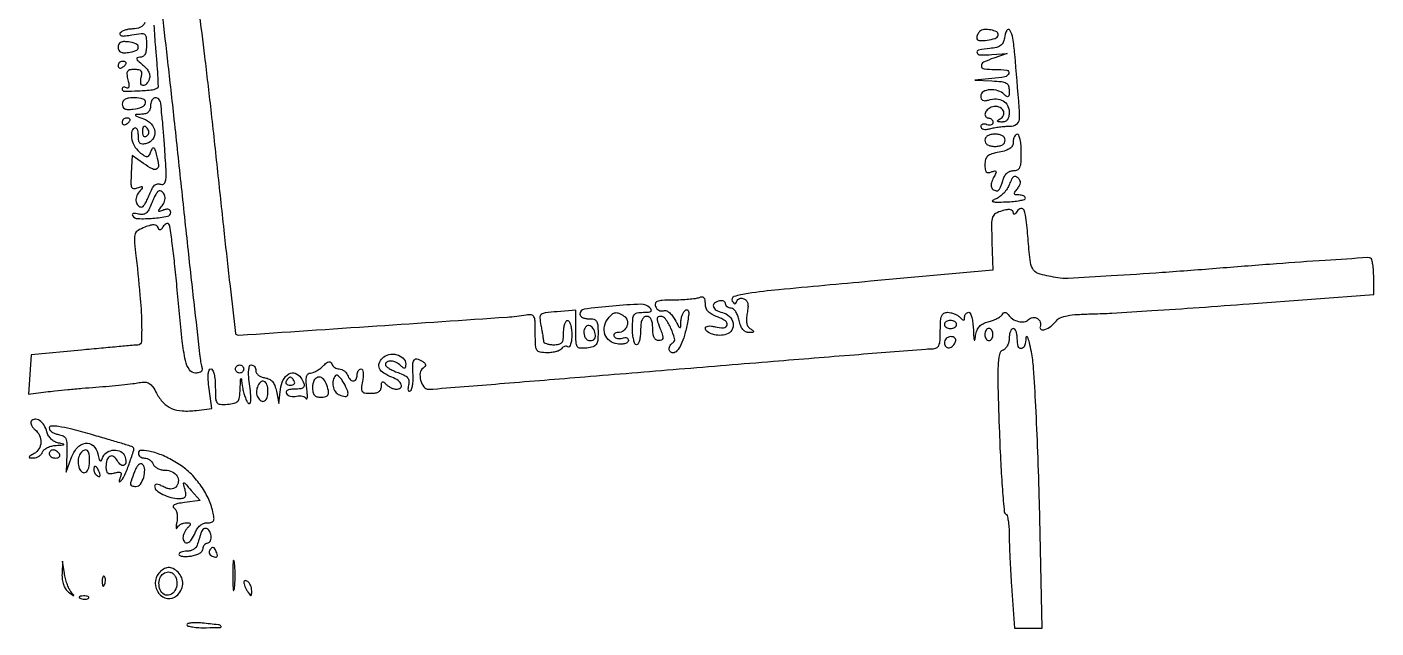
# Model space of a CAD drawing. Extents: x 0 to 640, y 0 to 640.
# Drawn here: x -0.5 to 332.6, y 0 to 148.5 of the extents above; entities that cross this region are included whole.
import ezdxf

# ---------------------------------------------------------------- set-up
doc = ezdxf.new("R2010")
doc.units = 0

msp = doc.modelspace()

# ---------------------------------------------------------------- linework, layer by layer
for points in [[(298.596171, 172.961967, -0.000001), (315.607522, 174.277711, -0.000003), (335.31495, 175.801823, -0.000002), (358, 177.555987, 0.000046), (381.077534, 179.342528, 0.000061)], [(32.67323, 153.474531, -0.000085), (34.111502, 140.800377, -0.001151), (35.678414, 126.681211, -0.0007), (37.469028, 109.982761, 0.000738), (39.271149, 93.189067, 0.001158), (40.87499, 78.758999, 0.000284), (42.314942, 66.135135, 0.045311), (42.60251, 64.75, -0.065848), (42.737142, 63.935209, -0.186496), (42.550116, 63.400555, -0.167036), (42.032078, 63.093873, -0.05092), (41.112701, 63, -0.24819), (39.587529, 63.806758, -0.096929), (38.620312, 66.066388, -0.027361), (37.846608, 70.970317, -0.002073), (36.536795, 84.344116, 0.003546), (35.958074, 90.079013, 0.00552), (35.369753, 95.011932, 0.001889), (34.80099, 99.246267, 0.163457), (34.518178, 99.815156, 0.190217), (34.214025, 99.947153, 0.122335), (33.833194, 99.866001, 0.087196), (33.428401, 99.572494, 0.05403), (33.066678, 99.107887, -0.031444), (32.655553, 98.527653, -0.192786), (32.341797, 98.351908, -0.289781), (32.0779, 98.474351, -0.062711), (31.850254, 98.949239, 0.158473), (31.494197, 99.431392, 0.149536), (30.913864, 99.62597, 0.077698), (30.004291, 99.508491, 0.01995), (28.594626, 99.035977, 0.041981), (26.912393, 98.229099, 0.175165), (26.205933, 97.378068, 0.1045), (26.017293, 96.017661, 0.010406), (26.318781, 92.723585, -0.004951), (27.393206, 82.245315, -0.016836), (27.795273, 75.393256, -0.017297), (27.750927, 70.797125, -0.38586), (26.887519, 69.925659, 0.008736), (25.910968, 69.856209, 0.000324), (22.235709, 69.527806, 0.000589), (17.889824, 69.131479, 0.000414), (13, 68.675659), (0.5, 67.5), (0.190205, 62.627489), (-0.119589, 57.754979), (4.190205, 58.33456, -0.007078), (6.385707, 58.598229, -0.002404), (9.583998, 58.920933, -0.00239), (13.121126, 59.243598, -0.002749), (16.5, 59.516842, 0.0034), (19.760065, 59.784754, 0.003649), (22.9402, 60.091288, 0.003457), (25.667488, 60.39335, 0.017225), (27.190042, 60.626058, -0.051629), (28.659059, 60.74819, -0.13183), (29.676678, 60.45296, -0.108672), (30.527825, 59.64235, -0.029019), (31.487938, 58.023325, 0.070015), (33.134837, 55.70201, 0.101741), (35.185167, 54.265459, 0.089304), (37.840845, 53.642984, 0.043675), (41.327546, 53.765738), (45.155091, 54.236918), (44.483708, 59.118459, -0.013994), (44.246482, 61.292432, -0.041782), (44.250686, 62.787756, -0.072647), (44.465708, 63.700479, -0.307801), (44.906162, 64, -0.2925), (45.342226, 63.721035, -0.048043), (45.688683, 62.730712, -0.038616), (45.924061, 61.302413, -0.021537), (46, 59.540257, 0.011358), (46.06425, 56.712316, 0.143197), (46.406302, 55.71334, 0.226942), (47.172326, 55.284735, 0.033424), (48.998013, 55.290257, 0.036447), (50.686873, 55.53292, 0.164273), (51.529452, 56.039368, 0.141424), (51.962006, 57.000305, 0.024664), (52.147845, 59, -0.00063), (52.256485, 61.433768, -0.205981), (52.337737, 61.601054, -0.59192), (52.428321, 61.567315, -0.000979), (52.726779, 59.5, 0.025855), (52.965716, 58.278167, 0.025853), (53.329486, 57.0875, 0.026743), (53.755155, 56.085392, 0.085843), (54.178768, 55.5, 0.419803), (54.554097, 55.508186, 0.170824), (54.783215, 56.027243, 0.042658), (54.772205, 57.410878, 0.009629), (54.507983, 59.75, -0.012717), (54.256486, 62.106844, -0.039163), (54.252339, 63.709091, -0.067464), (54.46124, 64.687161, -0.316376), (54.906162, 65, -0.12987), (55.323302, 64.889793, -0.100682), (55.678685, 64.579806, -0.088697), (55.917686, 64.116095, -0.074882), (56, 63.569551, 0.145222), (56.16928, 62.999011, 0.083068), (56.659048, 62.465428, 0.070788), (57.385682, 62.048332, 0.059639), (58.243569, 61.819551, -0.079681), (59.297358, 61.492992, -0.101241), (60.099293, 60.8689, -0.085561), (60.681701, 59.890584, -0.04254), (61.083427, 58.5), (61.679716, 55.5), (62.089858, 58.991811, -0.086159), (62.782497, 61.322958, -0.149389), (64.158493, 62.778552, -0.21496), (65.747228, 62.927438, -0.170604), (67.11486, 61.848393, -0.040404), (67.867688, 60.416659, -0.238001), (67.815079, 59.595591, -0.226687), (67.116378, 59.124056, -0.036972), (65.440983, 59, 0.032287), (64.407756, 58.933211, 0.098702), (63.745524, 58.709433, 0.20703), (63.48198, 58.35537, 0.198848), (63.553842, 57.912882, 0.125324), (63.947454, 57.532829, 0.070533), (64.568617, 57.286387, 0.063206), (65.311584, 57.203864, 0.06011), (66.064912, 57.306724, -0.062223), (66.809659, 57.405221, -0.069385), (67.527468, 57.310398, -0.079101), (68.110066, 57.044784, -0.133786), (68.46113, 56.643842, 0.568496), (68.617796, 56.630689, 0.145563), (68.723455, 56.937566, 0.030099), (68.706774, 57.880709, 0.010142), (68.571948, 59.25, -0.018944), (68.428188, 61.03089, -0.070899), (68.53875, 62.14522, -0.143513), (68.896656, 62.762372, -0.192367), (69.491442, 63, 0.092561), (70.137126, 63.120563, 0.035417), (70.967408, 63.51144, 0.033573), (71.831195, 64.074803, 0.035104), (72.598214, 64.741071, -0.0251), (73.443281, 65.505299, -0.114752), (74.033506, 65.795166, -0.240613), (74.45331, 65.690545, -0.133932), (74.752976, 65.241071, 0.095414), (75.019563, 64.76671, 0.070258), (75.47051, 64.364565, 0.068221), (76.030259, 64.092974, 0.079041), (76.614718, 64, -0.093049), (77.211309, 63.888006, -0.066784), (77.806488, 63.559375, -0.064944), (78.310084, 63.07342, -0.076929), (78.638374, 62.5, 0.086209), (79.284954, 61.417416, 0.218481), (80.098528, 61.044095, 0.28378), (80.750728, 61.446677, 0.116715), (81, 62.5, -0.063155), (81.072731, 63.073516, -0.0812), (81.286406, 63.559375, -0.098319), (81.603165, 63.884488, -0.15175), (81.975, 64, -0.293575), (82.311472, 63.783808, -0.076205), (82.495673, 63.134615, -0.051981), (82.515426, 62.170595, -0.028511), (82.35, 61, 0.021305), (82.076198, 59.2453, 0.178339), (82.264464, 58.478571, 0.215167), (82.883074, 58.096591, 0.032337), (84.375, 58, 0.041561), (85.556687, 58.098395, 0.102494), (86.363971, 58.411905, 0.139846), (86.831454, 58.946844, 0.110526), (87, 59.7, -0.028321), (87.046798, 60.525534, -0.272121), (87.25, 60.795833, -0.273085), (87.584347, 60.749269, -0.02847), (88.2, 60.2, 0.047088), (88.75501, 59.740724, 0.037433), (89.429375, 59.3525, 0.038655), (90.115258, 59.086276, 0.073375), (90.7, 59, 0.167012), (91.705265, 59.345417, 0.327281), (91.92438, 60.118249, 0.150466), (91.139596, 61.139923, 0.06353), (89.597139, 61.963068, -0.048929), (87.570913, 62.969741, -0.139697), (86.526096, 64.127146, -0.200007), (86.448113, 65.385041, -0.113613), (87.270169, 66.69874, -0.144018), (88.868276, 67.5704, -0.116463), (90.830242, 67.533865, -0.13141), (92.402411, 66.650688, -0.202098), (93, 65.232612, -0.030135), (92.952444, 64.444272, -0.283306), (92.75, 64.190128, -0.261791), (92.416866, 64.24597, -0.026813), (91.8, 64.8, 0.082959), (90.662325, 65.611954, 0.094304), (89.371786, 65.963941, 0.143456), (88.396086, 65.759289, 0.27651), (88, 65.097825, 0.218021), (88.190585, 64.681523, 0.036111), (88.91631, 64.141237, 0.033961), (89.924645, 63.590553, 0.02414), (91.119354, 63.108238, -0.028724), (92.657344, 62.470889, -0.106336), (93.481083, 61.828713, -0.154488), (93.802242, 61.04785, -0.08506), (93.712613, 60.009032, 0.034276), (93.572766, 59.270949, 0.099073), (93.613514, 58.754727, 0.245104), (93.816118, 58.540278, 0.225362), (94.119517, 58.573865, 0.175571), (94.46604, 59.011594, 0.036558), (94.711395, 59.976748, 0.034253), (94.843245, 61.19995, 0.026542), (94.824251, 62.539905, -0.017682), (94.742465, 65.104067, -0.143737), (95.073587, 66.217767, -0.325217), (95.790016, 66.493525, -0.077628), (97.02896, 65.945627, -0.036742), (97.696372, 65.443744, -0.177915), (97.92015, 65.034541, -0.228289), (97.798854, 64.643257, -0.061643), (97.2876, 64.214221, 0.220646), (96.567521, 63.069272, 0.094872), (96.682149, 61.225755, 0.097016), (97.46407, 59.584923, 0.237486), (98.626104, 59, 0.020122), (99.736235, 59.044693, 0.00004), (117.376108, 60.46875, 0.000285), (137.213066, 62.083155, 0.000177), (160.5, 64, -0.000255), (183.829485, 65.916676, -0.000405), (203.805028, 67.53125, -0.00008), (221.412413, 68.937219, -0.019883), (222.990528, 69, 0.101442), (224.032802, 69.213659, 0.188804), (224.638363, 69.809848, 0.091318), (224.93078, 71.015998, 0.01393), (225, 73.5, -0.014806), (225.070298, 75.873404, -0.080495), (225.35, 77.125, -0.169303), (225.904061, 77.761929, -0.130595), (226.8, 78, -0.056383), (227.577103, 77.91209, -0.038823), (228.42375, 77.6475, -0.039117), (229.209158, 77.259641, -0.062206), (229.8, 76.8, 0.018208), (230.421376, 76.222304, 0.180052), (230.75, 76.1, 0.354955), (230.943785, 76.257401, 0.051663), (231, 76.8, -0.081935), (231.075612, 77.25832, -0.092192), (231.29375, 77.6475, -0.100665), (231.618586, 77.907722, -0.119248), (232, 78, -0.295782), (232.397089, 77.742575, -0.03908), (232.750263, 76.751563, -0.035113), (233.020018, 75.378747, -0.022151), (233.149832, 73.75, 0.004088), (233.236018, 71.766133, 0.077352), (233.362857, 71.159118, 0.745181), (233.514351, 71.169802, 0.017295), (233.716019, 72.24756, -0.053874), (234.062368, 73.559888, -0.093532), (234.651618, 74.51625, -0.093845), (235.547337, 75.190045, -0.054533), (236.816187, 75.651532, 0.028871), (237.898579, 75.98351, 0.02915), (238.931942, 76.437081, 0.030471), (239.780565, 76.937517, 0.094519), (240.25, 77.403972, -0.058253), (240.637474, 77.848907, -0.182629), (241, 77.992305, -0.185714), (241.362599, 77.859183, -0.060482), (241.75, 77.427058, 0.096538), (242.836948, 76.376755, 0.084027), (244.291903, 75.747644, 0.0933), (245.733783, 75.669139, 0.164903), (246.791013, 76.191013, -0.162861), (247.84087, 76.71445, -0.174618), (248.960089, 76.480424, -0.179522), (249.652332, 75.595182, -0.17032), (249.619101, 74.449777, 0.379211), (249.86713, 73.787834, 0.212366), (250.788362, 73.724296, 0.077973), (252.344982, 74.585393, 0.066881), (253.658052, 75.922525, -0.137492), (254.62404, 76.66417, -0.048694), (256.312848, 77.15746, -0.03172), (258.848665, 77.472127, -0.01006), (262.658052, 77.624273, 0.009772), (267.374757, 77.809938, 0.001331), (277.22924, 78.417234, 0.001531), (288.901817, 79.203657, 0.001292), (301.25, 80.105662), (332, 82.43177), (332, 86.656868, 0.016706), (331.944772, 88.309377, 0.02332), (331.777391, 89.778423, 0.020969), (331.538623, 90.944246, 0.195764), (331.242183, 91.350323, 0.155809), (330.586276, 91.513925, 0.000324), (319.987396, 90.820396, 0.002184), (308.037131, 89.978211, 0.001349), (293.992183, 88.888626, -0.002167), (279.755899, 87.807622, -0.003153), (267.191454, 86.987898, -0.001581), (256.526723, 86.393443, -0.053823), (254, 86.532604, -0.018723), (249.660957, 87.412186, -0.165839), (248.036268, 88.444716, -0.139131), (247.238705, 90.333816, -0.01188), (246.712454, 95.618986, 0.007964), (246.233861, 100.839871, 0.062776), (245.67406, 103.201676, 0.369927), (244.905798, 103.62543, 0.203309), (243.96094, 102.97104, -0.029712), (243.586647, 102.450422, -0.144403), (243.290054, 102.24697, -0.371686), (243.096469, 102.328203, -0.112624), (243.015313, 102.663517, 0.203283), (242.817004, 103.114518, 0.153513), (242.324615, 103.352848, 0.07874), (241.480643, 103.34355, 0.025075), (240.25, 103.070537, 0.062248), (238.636576, 102.402071, 0.186842), (237.895728, 101.493851, 0.081191), (237.641631, 99.843868, 0.006302), (237.739498, 95.361477), (237.978995, 88.408913), (207.739498, 85.660276, 0.000748), (185.095834, 83.567928, 0.012204), (177.522982, 82.669823, 0.040714), (174.055089, 81.880356, 0.488974), (173.642187, 80.769937, 0.032358), (174.013161, 80.24839, 0.219304), (174.290166, 80.112503, 0.277435), (174.528219, 80.247846, 0.047742), (174.747692, 80.743077, -0.124595), (175.000746, 81.138168, -0.105856), (175.426132, 81.394485, -0.094921), (175.960889, 81.470986, -0.079976), (176.521517, 81.35337, -0.135542), (177.103677, 80.92367, -0.112015), (177.434915, 80.224445, -0.074835), (177.506289, 79.205197, -0.029488), (177.311666, 77.808329, 0.033183), (177.129111, 76.423326, 0.066503), (177.204071, 75.324286, 0.087899), (177.531988, 74.494283, 0.114171), (178.104756, 73.914095, -0.017798), (178.798212, 73.439608, -0.346694), (178.862501, 73.205202, -0.283654), (178.643367, 73.049342, -0.014206), (177.725, 73.015313, -0.121296), (176.917125, 73.206848, -0.106516), (176.245154, 73.757432, -0.079751), (175.721053, 74.68791, -0.039122), (175.35, 76, 0.041636), (175.019073, 77.148156, 0.054647), (174.522344, 78.11875, 0.066225), (173.945366, 78.783986, 0.183021), (173.375, 79, -0.076516), (172.849689, 79.080862, -0.089571), (172.403906, 79.315289, -0.100756), (172.105899, 79.663996, -0.127262), (172, 80.073324, 0.156724), (171.877002, 80.456091, 0.125404), (171.543859, 80.736383, 0.09821), (171.040965, 80.867022, 0.066008), (170.447179, 80.823324, 0.111593), (169.250946, 80.278248, 0.302514), (168.960278, 79.439113, 0.205181), (169.643209, 78.557004, 0.069385), (171.190983, 77.959006, -0.138065), (172.922293, 77.002955, -0.152962), (173.816627, 75.319322, -0.179829), (173.523747, 73.624673, -0.186228), (172.199173, 72.563215, -0.079319), (170.521308, 72.311303, -0.070797), (168.777794, 72.575951, -0.08465), (167.454061, 73.23327, -0.239689), (167, 74.126041, -0.277977), (167.182199, 74.42844, -0.089365), (167.702328, 74.593912, -0.059629), (168.474496, 74.602127, -0.03437), (169.390906, 74.438025, 0.063819), (171.486035, 74.18871, 0.34111), (172.332978, 74.85488, 0.319311), (171.926214, 75.899534, 0.061552), (169.998813, 76.850569, -0.040201), (168.642304, 77.449508, -0.08077), (167.718294, 78.162701, -0.099299), (167.185909, 79.022687, -0.089329), (167, 80.054969, 0.041476), (166.918138, 81.040123, 0.158581), (166.637124, 81.579434, 0.210548), (166.150144, 81.763216, 0.078218), (165.418213, 81.606989, -0.05655), (164.508784, 81.37145, -0.011722), (162.865569, 81.178303, -0.012176), (160.936499, 81.044575, -0.011216), (158.949597, 81, 0.010669), (156.345869, 80.944434, 0.076558), (155.116029, 80.700898, 0.231007), (154.640487, 80.208942, 0.171861), (154.660427, 79.442529, 0.085906), (154.991589, 78.887301, 0.093855), (155.481452, 78.495649, 0.100317), (156.052208, 78.326995, 0.113929), (156.616143, 78.406195, -0.17615), (157.260834, 78.417597, -0.082173), (158.00658, 78.015007, -0.063049), (158.766106, 77.2562, -0.040691), (159.447063, 76.213665, 0.004151), (160.392578, 74.505582, 0.183076), (160.70133, 74.248263, 0.494689), (160.904913, 74.383436, 0.011903), (160.959962, 75.690983, -0.046619), (161.05959, 76.581274, -0.045537), (161.322647, 77.44504, -0.049234), (161.698874, 78.158928, -0.10888), (162.13841, 78.585542, -0.259022), (162.584987, 78.6064, -0.250464), (162.848351, 78.237288, -0.06631), (162.844818, 77.233939, -0.012375), (162.549651, 75.412969, -0.022236), (161.829941, 72.337939, -0.044043), (160.942487, 69.997304, -0.059692), (159.965751, 68.47237, -0.224113), (158.964816, 68, -0.201666), (158.298739, 68.280039, -0.199439), (158.028848, 68.953616, -0.142939), (158.290856, 69.811018, -0.10961), (158.996333, 70.497734, 0.334416), (159.405058, 71.546006, 0.040368), (158.489619, 74.020236, 0.040054), (157.158384, 76.371775, 0.248855), (155.97432, 77, 0.10649), (155.313764, 76.857701, 0.294797), (155.06752, 76.476118, 0.084668), (155.205298, 75.669628, 0.006296), (155.975249, 73.5651, -0.019659), (156.42117, 72.237336, -0.119871), (156.454284, 71.519421, -0.248072), (156.146628, 71.138064, -0.101757), (155.475249, 71, -0.157156), (154.841818, 71.204137, -0.123179), (154.372937, 71.758389, -0.080594), (154.088825, 72.689416, -0.033849), (154, 74, 0.033607), (153.911037, 75.322075, 0.082504), (153.625, 76.25, 0.12651), (153.148955, 76.797909, 0.152103), (152.5, 77, 0.164293), (151.830552, 76.773926, 0.129352), (151.357143, 76.166667, 0.075863), (151.081893, 75.104033, 0.025511), (151, 73.5, -0.027026), (150.927458, 72.158889, -0.042582), (150.70625, 71.028125, -0.052312), (150.385692, 70.232098, -0.277684), (150, 70, -0.295869), (149.612873, 70.251055, -0.04382), (149.29375, 71.175, -0.037669), (149.07239, 72.467056, -0.023598), (149, 74, -0.015912), (149.075548, 76.373374, -0.133308), (149.41875, 77.37963, -0.20232), (150.158596, 77.862027, -0.044666), (151.7, 78, 0.018467), (152.973416, 78.047048, 0.13505), (153.542921, 78.25, 0.357676), (153.640094, 78.597068, 0.093117), (153.288119, 79.111881, 0.207824), (151.070922, 79.986126, 0.013732), (144.063001, 79.553256, 0.011554), (137.043641, 78.761939, 0.375099), (136, 77.566518, 0.181175), (136.172824, 77.10522, 0.095998), (136.660937, 76.72446, 0.074191), (137.389094, 76.480772, 0.052576), (138.25, 76.420599, -0.064269), (139.438736, 76.309622, -0.194271), (140.094957, 75.85564, -0.125116), (140.419486, 74.917029, -0.020991), (140.5, 73, -0.024327), (140.404192, 71.031998, -0.132545), (140.03097, 70.04298, -0.165614), (139.256936, 69.492549, -0.043864), (137.75, 69.183578, -0.04282), (136.101138, 69.135796, -0.246397), (135.376128, 69.57018, -0.128279), (135.057454, 70.627746, -0.009378), (135, 73.690784), (135, 78.514412), (130.396781, 78.148303, 0.010098), (127.431179, 77.852063, 0.146573), (126.474811, 77.43545, 0.239912), (126.141548, 76.642719, 0.031119), (126.396781, 74.766097, -0.005072), (126.627727, 73.547202, -0.005827), (126.822804, 72.378947, -0.005276), (126.966065, 71.385711, -0.033186), (127, 70.875, 0.247457), (127.177076, 70.539117, 0.066043), (127.734375, 70.257031, 0.050979), (128.542375, 70.063744, 0.033246), (129.5, 70, 0.047675), (130.824437, 70.126572, 0.173074), (131.541667, 70.55, 0.144586), (131.902765, 71.386401, 0.030103), (132, 73, -0.031626), (132.072766, 74.149251, -0.048861), (132.29375, 75.11875, -0.06271), (132.615738, 75.790443, -0.254951), (133, 76, -0.280045), (133.385863, 75.76549, -0.051215), (133.70625, 74.954539, -0.04194), (133.92748, 73.804739, -0.02657), (134, 72.440983, -0.02485), (133.934083, 71.115506, -0.050805), (133.726548, 70.09643, -0.091214), (133.423308, 69.520095, -0.381577), (133.069098, 69.457295, 0.108373), (132.665803, 69.598899, 0.099685), (132.22714, 69.565079, 0.095498), (131.820631, 69.360589, 0.090427), (131.510081, 69.016312, -0.145171), (131.071343, 68.62455, -0.040811), (130.202561, 68.298542, -0.037484), (129.112846, 68.074833, -0.031897), (127.940983, 68, -0.040082), (126.174089, 68.141868, -0.220074), (125.401244, 68.66324, -0.126327), (125.063773, 69.782888, -0.010357), (125, 72.861328, 0.009541), (124.944005, 75.795551, 0.107651), (124.654863, 76.915594, 0.253286), (124.010892, 77.363329, 0.071964), (122.75, 77.322621, -0.026895), (118.05061, 76.745581, -0.000294), (85.837934, 74.55774, -0.000045), (51.829956, 72.271113, -0.208733), (51.180831, 72.504031, -0.177245), (51.031113, 72.803291, -0.000075), (49.713329, 84.427064, -0.001099), (48.277482, 97.363576, -0.000667), (46.633273, 112.670437, 0.001471), (44.957143, 128.041638, 0.002337), (43.422055, 141.189322, 0.000506), (42.008757, 152.724213, 0.10808)], [(28.593073, 149.596351, -0.188961), (27.491736, 148.426997, -0.110908), (25.590402, 148, 0.039459), (24.595825, 147.921388, 0.042496), (23.651166, 147.687515, 0.046626), (22.885866, 147.345, 0.126472), (22.460582, 146.93622, 0.293009), (22.467131, 146.53904, 0.216501), (22.849991, 146.300162, 0.064377), (23.807425, 146.297451, 0.014927), (25.401565, 146.547511, -0.014255), (27.68707, 146.909168, -0.182891), (28.5151, 146.712359, -0.225138), (28.913412, 146.036843, -0.022473), (29, 144.111291, -0.030515), (28.912357, 142.676575, -0.08916), (28.620569, 141.732885, -0.141088), (28.113764, 141.197572, -0.133897), (27.389216, 141, 0.078505), (26.740727, 140.897549, 0.42407), (26.600096, 140.610283, 0.12401), (26.940554, 140.10582, 0.012426), (28.055975, 139.155758, -0.042317), (28.983861, 138.264541, -0.070685), (29.575922, 137.360537, -0.087787), (29.813472, 136.480236, -0.114207), (29.698143, 135.655758, -0.074652), (28.967447, 134.365949, -0.276167), (28.129596, 134.043449, -0.340546), (27.593703, 134.626976, -0.085758), (27.710251, 136, 0.051792), (27.862747, 136.993626, 0.190733), (27.661736, 137.584049, 0.175454), (27.095877, 137.906794, 0.042769), (26.008223, 138, 0.04376), (24.837478, 137.89734, 0.215235), (24.303048, 137.532555, 0.173146), (24.15698, 136.829934, 0.027002), (24.431674, 135.416211, -0.020836), (24.658525, 134.320978, -0.090659), (24.646479, 133.661125, -0.286058), (24.417892, 133.418838, -0.205529), (24.040082, 133.475228, 0.069809), (23.642029, 133.650217, 0.144542), (23.305524, 133.646076, 0.18994), (23.08375, 133.468631, 0.130884), (23, 133.154174, 0.414627), (23.51429, 132.640609, 0.011147), (27.032553, 132.724022, 0.015299), (30.501478, 132.99024, 0.149031), (31.840165, 133.561085, 0.234181), (31.96301, 133.842365, 0.00155), (31.821309, 136.596557, 0.005646), (31.6119, 139.774631, 0.003524), (31.298295, 143.493113, -0.011054), (30.923928, 148.903959, -0.040701)]]:
    msp.add_lwpolyline(points, format="xyb")
for points in [[(240.819551, 145.75, -0.075029), (240.489427, 144.647186, -0.127529), (239.877036, 143.911697, -0.098739), (238.861825, 143.451077, -0.033257), (237.25, 143.186642, 0.022247), (234.459595, 142.791683, 0.45381), (234.075013, 142.140789, 0.320624), (234.838096, 141.582202, 0.020675), (237.75, 141.669559), (241.5, 141.937517), (238.25, 140.824098, 0.027441), (235.651035, 139.771159, 0.314629), (235.130317, 138.864552, 0.354305), (235.810399, 138.16222, 0.03013), (238.5, 138, -0.03271), (241.415455, 137.809068, -0.470597), (241.898812, 137.038623, -0.270295), (240.937956, 136.190043, -0.026413), (237.75, 135.732205), (233.5, 135.349414), (237.75, 135.174707, -0.015933), (240.108964, 135.002321, -0.101529), (241.247192, 134.641257, -0.185986), (241.808393, 133.966102, -0.08161), (242, 132.8, -0.02009), (241.956017, 131.705795, -0.201593), (241.75, 131.308333, -0.338229), (241.404066, 131.293644, -0.043912), (240.8, 131.8, 0.121568), (239.237948, 132.74368, 0.091443), (237.237583, 132.983099, 0.115208), (235.613772, 132.49382, 0.268359), (235, 131.432612, 0.087861), (235.116609, 130.774138, 0.186173), (235.452416, 130.390239, 0.148306), (236.02384, 130.280625, 0.050641), (236.859123, 130.455287, -0.083662), (238.848531, 130.736442, -0.128371), (240.511127, 130.254959, -0.143739), (241.603213, 129.078075, -0.116148), (242, 127.393011, -0.049358), (241.895023, 126.332167, -0.109741), (241.568776, 125.593444, -0.137559), (241.01784, 125.163286, -0.099895), (240.25, 125.015313, -0.0118), (239.277243, 125.046791, -0.323507), (239.089324, 125.199286, -0.316019), (239.173014, 125.429374, -0.011499), (239.991641, 125.973672, 0.20782), (240.679843, 126.985651, 0.234363), (240.365212, 128.109332, 0.166386), (239.106139, 128.809673, 0.136915), (237.567217, 128.664167, 0.102435), (236.551929, 128.012588, 0.147633), (236.040821, 127.083477, 0.24244), (236.245493, 126.332052, 0.210313), (237, 126, -0.109914), (237.381499, 125.91511, -0.099889), (237.70625, 125.674822, -0.095054), (237.924054, 125.315658, -0.089132), (238, 124.893011, -0.158089), (237.878743, 124.519085, -0.151946), (237.559375, 124.280284, -0.112257), (237.073899, 124.22328, -0.06502), (236.5, 124.361626, 0.063568), (235.926024, 124.501749, 0.110447), (235.440625, 124.449356, 0.151525), (235.121482, 124.2175, 0.161827), (235, 123.851984, 0.21561), (235.173441, 123.468471, 0.128249), (235.629412, 123.238999, 0.079587), (236.346754, 123.201442, 0.038846), (237.25, 123.369714, -0.022421), (238.303903, 123.602074, -0.011921), (239.625651, 123.799577, -0.011843), (240.988604, 123.937434, -0.018007), (242.177747, 123.986345, 0.139784), (243.8113, 124.461157, 0.240071), (244.522194, 125.649978, 0.037611), (244.500454, 128.557324, 0.000942), (243.382364, 141.75, 0.018331), (242.891636, 145.716588, 0.102877), (242.133091, 147.702988, 0.587083), (241.398789, 147.658324, 0.076959)], [(234.708849, 147.375516, 0.054067), (234.437476, 147.038121, 0.038589), (234.208224, 146.610588, 0.039123), (234.051531, 146.163149, 0.064752), (234, 145.766911, 0.392588), (234.580498, 145.141536, 0.053132), (236.53721, 145.203719, 0.048501), (238.557661, 145.687159, 0.26161), (239.281089, 146.5, 0.337537), (238.928027, 147.258699, 0.073883), (237.478185, 147.766173, 0.065403), (235.781258, 147.865686, 0.180254)], [(22, 143.5, 0.106908), (22.156275, 142.777467, 0.167846), (22.589081, 142.320824, 0.114532), (23.354404, 142.124158, 0.036974), (24.531089, 142.183578, 0.061118), (26.409461, 142.656114, 0.309955), (26.988195, 143.5, 0.309955), (26.409461, 144.343886, 0.061118), (24.531089, 144.816422, 0.036974), (23.354404, 144.875842, 0.114532), (22.589081, 144.679176, 0.167846), (22.156275, 144.222533, 0.106908)], [(22, 138.940983, 0.108972), (22.078288, 138.586039, 0.182303), (22.29375, 138.3746, 0.161196), (22.6179, 138.343488, 0.082592), (23, 138.5, 0.029505), (23.382774, 138.768994, 0.035638), (23.70625, 139.066025, 0.038439), (23.934461, 139.34829, 0.151918), (24, 139.559017, 0.210953), (23.92554, 139.727648, 0.081139), (23.70625, 139.870461, 0.061769), (23.382849, 139.967655, 0.042167), (23, 140, 0.105053), (22.618444, 139.918938, 0.099167), (22.29375, 139.688914, 0.09642), (22.076123, 139.345238, 0.093332)], [(23, 129.433578, 0.120811), (23.168525, 128.746283, 0.164572), (23.626089, 128.308188, 0.105459), (24.434551, 128.121192, 0.033762), (25.672881, 128.183578, 0.060835), (27.947692, 128.738706, 0.27278), (28.772769, 129.764618, 0.371207), (28.185227, 130.689047, 0.073569), (26.083333, 131, 0.031385), (24.68406, 130.912081, 0.086351), (23.742098, 130.622993, 0.135698), (23.20029, 130.128473, 0.14124)], [(30, 129, -0.076076), (29.862124, 128.099078, -0.131035), (29.458882, 127.462008, -0.120125), (28.762775, 127.075553, -0.058221), (27.75, 126.921053, 0.007052), (26.394477, 126.854339, 0.526958), (26.299026, 126.694215, 0.196388), (26.531153, 126.477729, 0.003132), (28.25, 125.837719, -0.12125), (30.172624, 124.546231, -0.155275), (31.056463, 122.618471, -0.188534), (30.590942, 120.802158, -0.174599), (29, 119.710251, -0.054321), (27.986022, 119.559862, -0.205182), (27.399772, 119.78458, -0.167347), (27.085385, 120.405971, -0.034205), (27, 121.652637, 0.038215), (26.930495, 122.560696, 0.084088), (26.711808, 123.219352, 0.160915), (26.388091, 123.5291, 0.254764), (26.013964, 123.50863, 0.226309), (25.320087, 122.431079, 0.093356), (25.425345, 120.654839, 0.079049), (26.236509, 118.752889, 0.094914), (27.560636, 117.332003, 0.022532), (28.652005, 116.60708, 0.175109), (29.242359, 116.490751, 0.229532), (29.679875, 116.792257, 0.040405), (30.112985, 117.723356, -0.035363), (30.490414, 118.556587, -0.454675), (30.785569, 118.622995, -0.16231), (31.079178, 118.20895, -0.009528), (31.505514, 116.70343, -0.032374), (31.967144, 114.330957, -0.297182), (31.531894, 113.430585, -0.268026), (30.478345, 113.410536, -0.028135), (28.307575, 114.774433), (25.5, 116.76705), (25.242643, 112.412086, 0.01016), (25.146927, 109.940555, 0.101319), (25.335014, 108.927424, 0.292095), (25.83369, 108.573734, 0.102137), (26.742643, 108.715792, -0.011247), (27.748118, 109.06707, -0.387916), (27.958496, 108.971482, -0.270281), (27.924298, 108.696477, -0.007737), (27.16391, 107.731036, 0.095506), (26.52092, 106.53185, 0.12082), (26.444138, 105.280221, 0.158604), (26.938874, 104.361096, 0.192946), (27.839779, 104, 0.233836), (28.186171, 104.171368, 0.026318), (28.695737, 104.917254, 0.027531), (29.236133, 105.926333, 0.018927), (29.740163, 107.122568, -0.02867), (30.379853, 108.561779, -0.091787), (31.019897, 109.388796, -0.148335), (31.724494, 109.715852, -0.127297), (32.539498, 109.623217, 0.304881), (33.345376, 109.808044, 0.166174), (33.781138, 110.773058, 0.037475), (33.829521, 113.204187, 0.003419), (33.455049, 119.250648, 0.003462), (33.153384, 123.232582, 0.005164), (32.82956, 126.709565, 0.002345), (32.509771, 129.662251, 0.103361), (32.315934, 130.25, 0.141714), (31.615824, 130.921699, 0.24951), (30.834638, 130.917092, 0.182382), (30.215559, 130.204176, 0.088799)], [(23, 124.940983, 0.108972), (23.078288, 124.586039, 0.182303), (23.29375, 124.3746, 0.161196), (23.6179, 124.343488, 0.082592), (24, 124.5, 0.029505), (24.382774, 124.768994, 0.035638), (24.70625, 125.066025, 0.038439), (24.934461, 125.34829, 0.151918), (25, 125.559017, 0.210953), (24.92554, 125.727648, 0.081139), (24.70625, 125.870461, 0.061769), (24.382849, 125.967655, 0.042167), (24, 126, 0.105053), (23.618444, 125.918938, 0.099167), (23.29375, 125.688914, 0.09642), (23.076123, 125.345238, 0.093332)], [(28, 122.440983, 0.067432), (28.074611, 121.890269, 0.140899), (28.298542, 121.524436, 0.190788), (28.63036, 121.397824, 0.136093), (29.016312, 121.510081, 0.090427), (29.360589, 121.820631, 0.095498), (29.565079, 122.22714, 0.099685), (29.598899, 122.665803, 0.108373), (29.457295, 123.069098, 0.050477), (28.86686, 123.838655, 0.315493), (28.407182, 123.933879, 0.25701), (28.085158, 123.519563, 0.039415)], [(236, 120.5, 0.140575), (236.177821, 119.88002, 0.118484), (236.666667, 119.4, 0.088208), (237.456621, 119.09863, 0.04716), (238.5, 119, 0.04716), (239.543379, 119.09863, 0.088208), (240.333333, 119.4, 0.118484), (240.822179, 119.88002, 0.140575), (241, 120.5, 0.140575), (240.822179, 121.11998, 0.118484), (240.333333, 121.6, 0.088208), (239.543379, 121.90137, 0.04716), (238.5, 122, 0.04716), (237.456621, 121.90137, 0.088208), (236.666667, 121.6, 0.118484), (236.177821, 121.11998, 0.140575)], [(243, 120.111291, -0.114939), (242.788488, 119.203339, -0.121665), (242.199809, 118.504273, -0.081963), (241.144685, 117.974649, -0.029059), (239.5, 117.565978, 0.026869), (237.676894, 117.121436, 0.107598), (236.678816, 116.566727, 0.146852), (236.168905, 115.748937, 0.066577), (236, 114.486072, 0.032743), (236.075823, 113.32946, 0.151115), (236.352761, 112.727017, 0.225867), (236.846255, 112.520885, 0.079618), (237.616334, 112.683015, -0.02942), (238.459794, 112.950954, -0.380519), (238.729724, 112.810961, -0.204394), (238.714094, 112.400696, -0.012522), (238.151518, 111.283113, 0.056874), (237.629019, 109.966431, 0.1342), (237.631806, 108.918909, 0.193206), (238.138973, 108.253388, 0.135295), (239.058259, 108, 0.231952), (239.378278, 108.1569, 0.040832), (239.754554, 108.734375, 0.036901), (240.117454, 109.54244, 0.025614), (240.410644, 110.5, -0.054667), (240.806974, 111.568699, -0.085775), (241.387137, 112.355308, -0.098003), (242.134108, 112.832827, -0.093626), (243.019052, 113, 0.104938), (244.041039, 113.216879, 0.186594), (244.639947, 113.81791, 0.089878), (244.930655, 115.029923, 0.014034), (245, 117.5, 0.020945), (244.927717, 119.224757, 0.033738), (244.70625, 120.678125, 0.036969), (244.388512, 121.732972, 0.31052), (244, 122, 0.182185), (243.618291, 121.856142, 0.091006), (243.29375, 121.445192, 0.070923), (243.07387, 120.833982, 0.050975)], [(242.051705, 109.635996, -0.053881), (241.493623, 108.539995, -0.040583), (240.664273, 107.47086, -0.041506), (239.706451, 106.583999, -0.071163), (238.764545, 106.042323, 0.044396), (237.902723, 105.606123, 0.644203), (237.935989, 105.353757, 0.07679), (238.77507, 105.233906, 0.004953), (241.25, 105.286651, 0.015467), (243.070854, 105.399956, 0.025114), (244.604688, 105.621264, 0.022458), (245.764055, 105.903043, 0.333462), (246, 106.217484, 0.196749), (245.877635, 106.516414, 0.086297), (245.523407, 106.770136, 0.066213), (244.998549, 106.942416, 0.046265), (244.377555, 107, -0.034872), (243.553692, 107.05753, -0.31288), (243.301634, 107.29042, -0.212236), (243.383516, 107.69472, -0.018661), (244.035174, 108.542382, 0.043409), (244.584252, 109.334791, 0.11534), (244.779625, 109.990622, 0.137953), (244.648857, 110.591437, 0.074365), (244.194779, 111.205221, 0.119539), (243.613317, 111.55968, 0.239828), (243.096152, 111.475548, 0.119659), (242.599514, 110.886611, 0.024773)], [(30.25823, 104.873172, -0.028655), (29.572549, 103.330361, -0.104725), (28.899634, 102.505339, -0.150868), (28.096559, 102.186043, -0.083878), (27.037612, 102.279913, 0.032236), (26.289823, 102.424758, 0.089404), (25.756937, 102.397315, 0.228454), (25.52742, 102.212097, 0.254326), (25.54307, 101.930311, 0.251819), (26.891482, 101.151366, 0.02756), (30.59289, 101.242597, 0.026886), (34.206325, 101.727909, 0.360369), (35, 102.6861, 0.135511), (34.871498, 103.151533, 0.177879), (34.531367, 103.426561, 0.121856), (33.979536, 103.473784, 0.050398), (33.25, 103.281384, -0.011371), (32.249962, 102.932323, -0.389879), (32.040715, 103.028394, -0.268326), (32.076024, 103.303995, -0.007721), (32.83609, 104.268964, 0.095506), (33.47908, 105.46815, 0.12082), (33.555862, 106.719779, 0.158604), (33.061126, 107.638904, 0.192946), (32.160221, 108, 0.233947), (31.813774, 107.828514, 0.02627), (31.303791, 107.081494, 0.027499), (30.762875, 106.071041, 0.018901)], [(146.895717, 77.085612, -0.184574), (147.68227, 76.032021, -0.154072), (147.640832, 74.627407, -0.146044), (146.789241, 73.447745, -0.165355), (145.472368, 73, 0.061187), (144.906081, 72.930441, 0.130471), (144.522765, 72.719079, 0.191569), (144.379771, 72.406338, 0.152125), (144.473008, 72.043674, 0.126981), (144.809536, 71.720854, 0.081026), (145.321649, 71.533742, 0.072258), (145.926665, 71.506898, 0.066719), (146.532025, 71.650663, -0.071269), (147.093338, 71.778608, -0.119489), (147.568782, 71.703814, -0.152633), (147.88233, 71.441421, -0.143742), (148, 71.040566, -0.218459), (147.796337, 70.596676, -0.102452), (147.231516, 70.283487, -0.068221), (146.354375, 70.136653, -0.036063), (145.25, 70.183578, -0.136171), (143.36419, 70.948268, -0.146486), (142.205809, 72.557277, -0.13909), (142.089538, 74.606762, -0.118801), (143.045681, 76.555042, -0.0378), (144.006072, 77.548873, -0.148578), (144.771179, 77.90157, -0.142522), (145.622085, 77.776282, -0.033799)], [(137, 73.083333, 0.066422), (137.111401, 72.248452, 0.09567), (137.438799, 71.58104, 0.111791), (137.945354, 71.15323, 0.12024), (138.573324, 71, 0.099154), (139.179808, 71.121465, 0.133817), (139.619304, 71.46353, 0.126354), (139.840365, 71.99829, 0.083236), (139.823324, 72.667134, 0.100818), (139.230213, 74.099763, 0.210781), (138.229205, 74.729914, 0.297834), (137.357221, 74.327282, 0.14074)], [(226, 75, 0.148195), (226.115568, 74.618646, 0.098894), (226.440625, 74.29375, 0.082425), (226.926543, 74.074694, 0.064853), (227.5, 74, 0.064853), (228.073457, 74.074694, 0.082425), (228.559375, 74.29375, 0.098894), (228.884432, 74.618646, 0.148195), (229, 75, 0.148195), (228.884432, 75.381354, 0.098894), (228.559375, 75.70625, 0.082425), (228.073457, 75.925306, 0.064853), (227.5, 76, 0.064853), (226.926543, 75.925306, 0.082425), (226.440625, 75.70625, 0.098894), (226.115568, 75.381354, 0.148195)], [(236, 72.5, 0.064853), (236.074694, 71.926543, 0.082425), (236.29375, 71.440625, 0.098894), (236.618646, 71.115568, 0.148195), (237, 71, 0.148195), (237.381354, 71.115568, 0.098894), (237.70625, 71.440625, 0.082425), (237.925306, 71.926543, 0.064853), (238, 72.5, 0.064853), (237.925306, 73.073457, 0.082425), (237.70625, 73.559375, 0.098894), (237.381354, 73.884432, 0.148195), (237, 74, 0.148195), (236.618646, 73.884432, 0.098894), (236.29375, 73.559375, 0.082425), (236.074694, 73.073457, 0.064853)], [(242, 71.606989, -0.060356), (241.883735, 70.647335, -0.059977), (241.541624, 69.741029, -0.065605), (241.036615, 69.021197, -0.115912), (240.439571, 68.615185, 0.259975), (239.589083, 67.59659, 0.036254), (239.263363, 64.765142, 0.017341), (239.225404, 59.621388, 0.002076), (239.582905, 48.258196, 0.003998), (239.914424, 40.659319, 0.006479), (240.331583, 34.206053, 0.001824), (240.783706, 28.64741, 0.286177), (241.143334, 28.166667, -0.240505), (241.478815, 27.790031, -0.022276), (241.748354, 26.532106, -0.024817), (241.937766, 24.919381, -0.016824), (242, 23.070291, 0.008804), (242.043029, 20.62685, 0.002859), (242.190862, 17.017516, 0.002849), (242.400992, 13.007446, 0.003203), (242.649743, 9.153625), (243.299485, 0), (246.741475, 0), (250.183466, 0), (249.451999, 31.000863, 0.003139), (249.078559, 43.49949, 0.004189), (248.573143, 54.842895, 0.003466), (248.010691, 64.231575, 0.032331), (247.479466, 68.250863, 0.008886), (246.989133, 70.509022, 0.034808), (246.566191, 71.870596, 0.388013), (246.312853, 71.99604, 0.322255), (246.1192, 71.75, -0.056708), (245.801911, 69.740639, -0.304812), (245.003775, 69.055785, -0.376072), (244.24064, 69.580112, -0.062426), (244, 71.5, 0.038131), (243.926884, 72.457356, 0.057076), (243.70625, 73.265625, 0.074992), (243.382936, 73.817169, 0.226478), (243, 74, 0.219522), (242.61732, 73.82348, 0.077805), (242.29375, 73.297053, 0.059158), (242.073216, 72.523278, 0.039889)], [(226, 70.416667, 0.190724), (226.346973, 69.540134, 0.244413), (227.153639, 69.257027, 0.165501), (228.122932, 69.749304, 0.113253), (228.770833, 70.8125, 0.134046), (228.795817, 71.264262, 0.144529), (228.585286, 71.651172, 0.119977), (228.158616, 71.910766, 0.077096), (227.583333, 72, 0.099038), (226.979073, 71.879125, 0.097945), (226.465104, 71.534896, 0.097945), (226.120875, 71.020927, 0.099038)], [(53, 64, -0.099038), (52.923658, 63.618362, -0.097945), (52.70625, 63.29375, -0.097945), (52.381638, 63.076342, -0.099038), (52, 63, -0.099038), (51.618362, 63.076342, -0.097945), (51.29375, 63.29375, -0.097945), (51.076342, 63.618362, -0.099038), (51, 64, -0.099038), (51.076342, 64.381638, -0.097945), (51.29375, 64.70625, -0.097945), (51.618362, 64.923658, -0.099038), (52, 65, -0.099038), (52.381638, 64.923658, -0.097945), (52.70625, 64.70625, -0.097945), (52.923658, 64.381638, -0.099038)], [(56.380002, 59.547887, 0.055537), (56.214675, 58.914821, 0.045189), (56.176701, 58.214515, 0.046885), (56.262828, 57.554946, 0.082695), (56.470404, 57.047887, 0.104168), (57.331668, 56.143828, 0.288412), (58.17197, 56.109807, 0.201613), (58.799983, 56.932867, 0.063558), (59, 58.5, 0.073742), (58.758982, 60.125314, 0.227795), (58.028195, 60.921843, 0.304158), (57.135888, 60.731594, 0.101291)], [(63.5, 61, 0.146489), (63.397987, 60.620597, 0.191582), (63.538811, 60.29375, 0.134005), (63.925364, 60.072951, 0.063222), (64.5, 60, 0.063222), (65.074636, 60.072951, 0.134005), (65.461189, 60.29375, 0.191582), (65.602013, 60.620597, 0.146489), (65.5, 61, 0.025622), (65.235369, 61.382847, 0.032351), (64.951311, 61.70625, 0.033983), (64.686704, 61.937141, 0.163822), (64.5, 62, 0.163822), (64.313296, 61.937141, 0.033983), (64.048689, 61.70625, 0.032351), (63.764631, 61.382847, 0.025622)], [(70, 59.5, 0.044917), (70.106468, 58.317234, 0.124434), (70.45, 57.5625, 0.149477), (71.064742, 57.142566, 0.07578), (72, 57, 0.069602), (73.25621, 57.175722, 0.230417), (73.861067, 57.717989, 0.158659), (73.932297, 58.701693, 0.031009), (73.393011, 60.418213, 0.124104), (72.497724, 61.69007, 0.248638), (71.332565, 61.954423, 0.222361), (70.356962, 61.129527, 0.108246)], [(75.703012, 62.369678, 0.144861), (75.077806, 61.218901, 0.101322), (75.06592, 59.733573, 0.102454), (75.636672, 58.376617, 0.151658), (76.643128, 57.58345, 0.054692), (78.079633, 57.205715, 0.348248), (78.68956, 57.556857, 0.194191), (78.684415, 58.50854, 0.023407), (77.781271, 60.447937, 0.030575), (77.203407, 61.403799, 0.05496), (76.603493, 62.095159, 0.084009), (76.075323, 62.440192, 0.308361)], [(0.543035, 51.069633, 0.172694), (0.454102, 50.655548, 0.076482), (0.61246, 50.111249, 0.06246), (0.979826, 49.526003, 0.048229), (1.51101, 48.990862, -0.111038), (2.600721, 47.577771, -0.120545), (2.938084, 45.87686, -0.125298), (2.450168, 44.262032, -0.125823), (1.25, 43.080099, 0.006534), (0.212651, 42.457604, 0.233003), (0.06783, 42.226308, 0.424004), (0.198421, 42.071415, 0.01244), (1.143011, 42.030409, 0.083869), (1.814123, 42.131042, 0.067314), (2.472472, 42.449558, 0.067739), (3.01866, 42.928899, 0.087424), (3.361626, 43.5, -0.129909), (3.783322, 44.084757, -0.0586), (4.585179, 44.599378, -0.052386), (5.611994, 44.972844, -0.048849), (6.718615, 45.136182, 0.002192), (8.363565, 45.223951, 0.192482), (8.582592, 45.326531, 0.584853), (8.545011, 45.445514, 0.004032), (7.25165, 45.705517, -0.078713), (6.309285, 46.046759, -0.068157), (5.465488, 46.675832, -0.066866), (4.808215, 47.521796, -0.070389), (4.411403, 48.496977, 0.081755), (3.715554, 50.10215, 0.103294), (2.582415, 51.252052, 0.15762), (1.417827, 51.579651, 0.249695)], [(5, 49.425766, 0.15919), (5.168468, 48.910036, 0.080009), (5.660937, 48.423192, 0.066479), (6.389371, 48.037258, 0.053393), (7.25, 47.819551, -0.076892), (8.450626, 47.455297, -0.180074), (9.091421, 46.789714, -0.097249), (9.360723, 45.563606, -0.014173), (9.345274, 43), (9.190547, 38.5), (10.434493, 42, -0.093309), (11.911868, 44.535588, -0.178361), (13.948141, 45.658975, -0.233802), (15.827363, 45.060685, -0.143736), (17.000955, 43, 0.009198), (17.354503, 41.618737, 0.193927), (17.607177, 41.287787, 0.43522), (17.874557, 41.36623, 0.024383), (18.264655, 42.25, -0.168877), (19.282401, 43.454585, -0.12472), (20.969309, 43.95159, -0.12893), (22.64736, 43.579719, -0.184517), (23.654923, 42.456872, -0.08274), (23.939501, 41.06235, -0.262143), (23.518068, 40.245981, -0.324335), (22.709578, 40.283003, -0.097197), (21.863537, 41.279363, 0.107026), (20.9355, 42.33015, 0.283291), (19.976817, 42.408934, 0.207504), (19.240918, 41.519975, 0.070686), (19, 39.824352, 0.050881), (19.101083, 38.833595, 0.186632), (19.436542, 38.312949, 0.177707), (20.047675, 38.138756, 0.045458), (21.07899, 38.310405, -0.026967), (22.12648, 38.524768, -0.206483), (22.601016, 38.398884, -0.278454), (22.750725, 38.002473, -0.045431), (22.519745, 37.177037, 0.015131), (22.280943, 36.487486, 0.177059), (22.294202, 36.207747, 0.496245), (22.446729, 36.168529, 0.039005), (22.804274, 36.5, 0.087396), (23.695191, 37.8872, 0.014803), (24.828687, 40.836269, 0.008753), (25.851039, 43.922969, 0.27884), (25.668218, 44.665115, 0.122279), (25.358884, 44.851402, 0.000879), (22.441939, 45.74395, 0.003284), (19.084183, 46.74088, 0.00209), (15.163709, 47.859173, 0.005796), (10.2627, 49.173938, 0.024397), (7.279208, 49.784055, 0.041066), (5.480505, 49.911702, 0.410926)], [(5, 43, 0.153634), (5.120018, 42.618621, 0.097988), (5.457961, 42.29375, 0.080552), (5.962904, 42.074545, 0.062283), (6.559017, 42, 0.066118), (7.110654, 42.073267, 0.138808), (7.478525, 42.29375, 0.191142), (7.607943, 42.620352, 0.139169), (7.5, 43, 0.06081), (7.193797, 43.382515, 0.051032), (6.7871, 43.70625, 0.053229), (6.346558, 43.926698, 0.089642), (5.940983, 44, 0.105429), (5.581949, 43.923444, 0.099231), (5.276414, 43.70625, 0.096318), (5.071618, 43.381732, 0.092995)], [(12.361626, 42.5, 0.097096), (12.097504, 40.986962, 0.09178), (12.414447, 39.453454, 0.139062), (13.136762, 38.528898, 0.305181), (13.992937, 38.495635, 0.199314), (14.748025, 39.544971, 0.058742), (14.97598, 41.554933, 0.063817), (14.729264, 43.414846, 0.34014), (13.968615, 44, 0.12413), (13.531511, 43.889786, 0.064334), (13.071116, 43.559375, 0.05786), (12.65847, 43.073647, 0.055615)], [(27, 43.125, 0.135057), (27.118034, 42.695991, 0.100392), (27.449844, 42.330469, 0.086939), (27.946172, 42.084472, 0.0718), (28.531385, 42, -0.088478), (29.159833, 41.887915, -0.06652), (29.782009, 41.559375, -0.065663), (30.303843, 41.073415, -0.081035), (30.638374, 40.5, 0.120997), (31.03725, 39.925916, 0.064864), (31.75706, 39.440625, 0.05868), (32.668415, 39.111645, 0.057362), (33.638374, 39, -0.112962), (35.342655, 38.609983, -0.141415), (36.545262, 37.531778, -0.169506), (36.86279, 36.132227, -0.169774), (36.240142, 34.840142, -0.104887), (35.652576, 34.458213, -0.100348), (34.950941, 34.339684, -0.077374), (34.110485, 34.498808, -0.037478), (33.107359, 34.942543, 0.027388), (32.216758, 35.358164, 0.080495), (31.558796, 35.506145, 0.173081), (31.164473, 35.391823, 0.24097), (31, 35.070368, 0.221031), (31.471549, 34.055775, 0.057009), (33.013902, 33.030287, 0.053046), (35.017683, 32.260274, 0.065315), (37.001646, 32, 0.045976), (38.074349, 32.098847, 0.201426), (38.595108, 32.441005, 0.18097), (38.747451, 33.080423, 0.036219), (38.514531, 34.25, -0.006988), (38.134004, 35.709734, -0.537034), (38.271464, 35.858883, -0.173175), (38.58976, 35.68398, -0.002393), (40.068521, 34), (42.242754, 31.5), (38.371377, 31, 0.016692), (36.770393, 30.738639, 0.067399), (35.836138, 30.418846, 0.248669), (35.581588, 30.061499, 0.289707), (35.75367, 29.688715, -0.130806), (36.218613, 29.175727, -0.066778), (36.512949, 28.351045, -0.056418), (36.613044, 27.319626, -0.042866), (36.497688, 26.188715, 0.010782), (36.335996, 25.22224, 0.049921), (36.310858, 24.656997, 0.528836), (36.418079, 24.592349, 0.176791), (36.577351, 24.75, -0.092715), (36.92266, 25.228154, -0.061305), (37.468451, 25.632813, -0.059087), (38.121243, 25.906881, -0.069978), (38.783333, 26, -0.030603), (39.562831, 25.952246, -0.285992), (39.813194, 25.75, -0.259042), (39.755116, 25.417136, -0.026435), (39.2, 24.8, 0.047088), (38.740724, 24.24499, 0.037433), (38.3525, 23.570625, 0.038655), (38.086276, 22.884742, 0.073375), (38, 22.3, 0.16809), (38.349714, 21.289133, 0.332825), (39.125743, 21.080964, 0.147005), (40.158977, 21.903636, 0.060857), (41, 23.5, -0.056024), (41.531858, 24.533556, -0.07211), (42.244408, 25.327932, -0.080137), (43.08536, 25.827167, -0.09423), (43.994301, 26, 0.056187), (45.043476, 26.118273, 0.222691), (45.541749, 26.507179, 0.152628), (45.66798, 27.256451, 0.023812), (45.390595, 28.75, 0.05335), (44.196586, 32.148698, 0.045097), (42.254544, 35.428722, 0.044823), (39.741131, 38.327607, 0.050998), (36.850096, 40.59463, 0.033494), (33.495737, 42.410321, 0.044459), (30.22659, 43.567881, 0.060095), (27.775581, 43.891822, 0.417544)], [(26.037161, 38.59774, 0.006157), (25.188672, 36.280551, 0.109087), (25.092771, 35.494343, 0.319056), (25.420492, 35.115848, 0.059941), (26.383369, 35, 0.23986), (27.493156, 35.564886, 0.084523), (28.310458, 37.212423, 0.08071), (28.560016, 39.109662, 0.191053), (28.004407, 40.395593, 0.221839), (27.545866, 40.562346, 0.164619), (27.04554, 40.34243, 0.085068), (26.528285, 39.676822, 0.031907)], [(16, 39.059017, 0.088797), (16.072509, 38.65395, 0.053277), (16.290385, 38.21498, 0.051183), (16.610411, 37.810572, 0.061454), (16.988546, 37.507079, 0.1144), (17.325929, 37.393111, 0.32948), (17.525685, 37.512472, 0.155351), (17.556862, 37.868281, 0.036408), (17.381557, 38.448062, 0.029964), (16.894727, 39.51997, 0.168622), (16.441482, 39.942608, 0.444011), (16.117673, 39.798253, 0.079093)], [(42.492937, 23.563382, 0.000201), (42.270229, 22.856061, 0.000121), (42.007145, 22.018618, 0.000122), (41.746393, 21.187188, 0.000214), (41.531385, 20.5, -0.11081), (41.20038, 19.926582, -0.071656), (40.603706, 19.440625, -0.066525), (39.842962, 19.112181, -0.068786), (39.031385, 19, 0.03882), (38.253513, 18.939515, 0.057899), (37.596719, 18.757125, 0.07612), (37.149085, 18.48972, 0.223715), (37, 18.173193, 0.314934), (37.202007, 17.88429, 0.055623), (37.88125, 17.7186, 0.042928), (38.850015, 17.677574, 0.025568), (40, 17.786692, 0.041788), (41.162037, 18.057864, 0.058612), (42.129678, 18.501497, 0.073547), (42.782508, 19.044477, 0.184598), (43, 19.613499, -0.070428), (43.07501, 20.143388, -0.086109), (43.29375, 20.592715, -0.100195), (43.618661, 20.893124, -0.137484), (44, 21, 0.27029), (44.700585, 21.408571, 0.129945), (44.973653, 22.450028, 0.103816), (44.713547, 23.676944, 0.151499), (43.992937, 24.504365, 0.147444), (43.570712, 24.617046, 0.132844), (43.136899, 24.484691, 0.106245), (42.756648, 24.114523, 0.070542)], [(44.564761, 19.104785, 0.155001), (44.468225, 18.720344, 0.122934), (44.597989, 18.309843, 0.097234), (44.944192, 17.934228, 0.066562), (45.454816, 17.655712, 0.052218), (46.063039, 17.492566, 0.241428), (46.398585, 17.602299, 0.239714), (46.506823, 17.939743, 0.051608), (46.342084, 18.550928, 0.024065), (45.881688, 19.597219, 0.204288), (45.499105, 19.922826, 0.293393), (45.093353, 19.811106, 0.044472)], [(50.320074, 13, 0.005179), (50.344207, 10.670434, 0.025693), (50.43855, 9.364062, 0.707215), (50.576315, 9.333801, 0.108536), (50.723396, 9.75, 0.019375), (50.849065, 11.229765, 0.011494), (50.889766, 13, 0.011494), (50.849065, 14.770235, 0.019375), (50.723396, 16.25, 0.108536), (50.576315, 16.666199, 0.707215), (50.43855, 16.635938, 0.025693), (50.344207, 15.329566, 0.005179)], [(8.149832, 13.372445, 0.04422), (8.206076, 11.984906, 0.053238), (8.510195, 10.71622, 0.058804), (9.036016, 9.652566, 0.082471), (9.75, 8.872445, 0.001958), (10.823432, 8.037369, 0.221176), (10.994424, 7.998791, 0.54742), (11.03012, 8.094899, 0.003201), (10.338485, 9, -0.056338), (9.861499, 9.784407, -0.023039), (9.389311, 10.940625, -0.022444), (8.991533, 12.241408, -0.026681), (8.738317, 13.5), (8.299664, 16.5)], [(32.039869, 13.548039, 0.178631), (31.176835, 11.101989, 0.1633), (32.066099, 8.572668, 0.188857), (34.174086, 7.321501, 0.217082), (36.416177, 7.930433, 0.097135), (37.48897, 9.245161, 0.106765), (37.93973, 10.824474, 0.108886), (37.695269, 12.424443, 0.104595), (36.8, 13.8, 0.07882), (35.590667, 14.678198, 0.131666), (34.368233, 14.937401, 0.130479), (33.172154, 14.55113, 0.076701)], [(36.5, 11, -0.131217), (36.037387, 9.267577, -0.172478), (34.802645, 8.212037, -0.216096), (33.392251, 8.296662, -0.181663), (32.389987, 9.426093, -0.095227), (32.088246, 11.117633, -0.120562), (32.485001, 12.650192, -0.148624), (33.457899, 13.617312, -0.171035), (34.746976, 13.810212, -0.105702), (35.481024, 13.499104, -0.100729), (36.038622, 12.910697, -0.085459), (36.384361, 12.062938, -0.054236)], [(18.078947, 11.416667, 0.018894), (18.137993, 10.670344, 0.168741), (18.279315, 10.37858, 0.470617), (18.461564, 10.395823, 0.054073), (18.683114, 10.8125, 0.051402), (18.839148, 11.359369, 0.05415), (18.876576, 11.916927, 0.060344), (18.797407, 12.402231, 0.126455), (18.604167, 12.729167, 0.296942), (18.385309, 12.77538, 0.208169), (18.200665, 12.592839, 0.077125), (18.089945, 12.112848, 0.028489)], [(53.015313, 11.309017, 0.074451), (53.084762, 10.898416, 0.021733), (53.310881, 10.297024, 0.021318), (53.627837, 9.633658, 0.021347), (54, 9, 0.010223), (54.569384, 8.157251, 0.295079), (54.800669, 8.064256, 0.343021), (54.953006, 8.238528, 0.012098), (54.984687, 9.190983, 0.053738), (54.916365, 9.883651, 0.049393), (54.701752, 10.566787, 0.052761), (54.382022, 11.140373, 0.101161), (54, 11.5, 0.058538), (53.617853, 11.678337, 0.128516), (53.298248, 11.698838, 0.195945), (53.092401, 11.564397, 0.157323)], [(12.8125, 7.316886, 0.051402), (13.359369, 7.160852, 0.05415), (13.916927, 7.123424, 0.060344), (14.402231, 7.202593, 0.126455), (14.729167, 7.395833, 0.296942), (14.77538, 7.614691, 0.208169), (14.592839, 7.799335, 0.077125), (14.112848, 7.910055, 0.028489), (13.416667, 7.921053, 0.018894), (12.670344, 7.862007, 0.168741), (12.37858, 7.720685, 0.470617), (12.395823, 7.538436, 0.054073)], [(39, 0.799199, 0.343802), (39.241152, 0.48994, 0.023939), (40.395313, 0.257956, 0.025965), (41.929038, 0.10629, 0.015818), (43.75, 0.078947, 0.00463), (47.257543, 0.169741, 0.631262), (47.387706, 0.469649, 0.187778), (46.749135, 0.804421, 0.003209), (42.75, 1.226724, 0.019908), (41.312378, 1.311614, 0.033184), (40.101562, 1.254454, 0.036851), (39.221669, 1.087801, 0.339718)]]:
    msp.add_lwpolyline(points, format="xyb", close=True)

doc.saveas('drawing.dxf')
